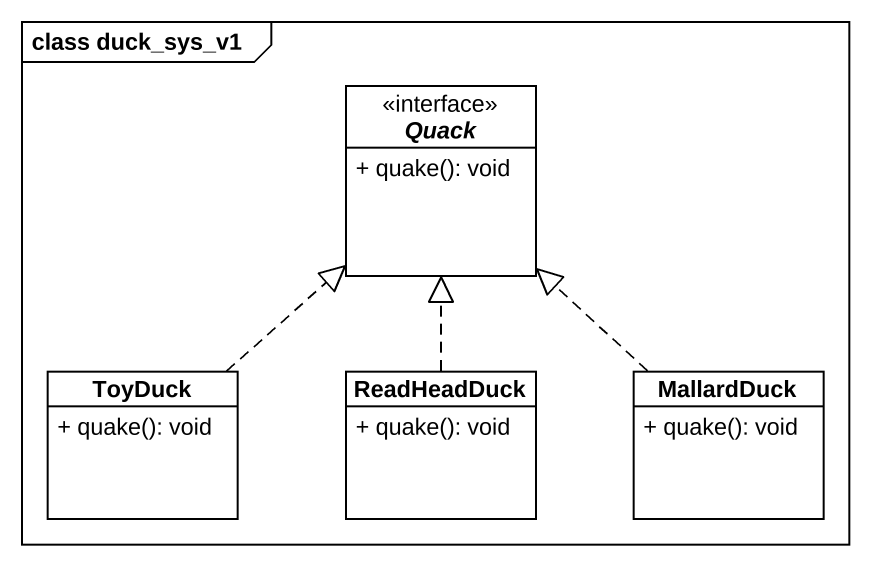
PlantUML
@startuml
mainframe class duck_sys_v1
hide circle
hide empty members
skinparam classAttributeIconSize 0
interface Quack {
  + quake(): void
}
class ToyDuck {
  + quake(): void
}
class ReadHeadDuck {
  + quake(): void
}
class MallardDuck {
  + quake(): void
}
ToyDuck .up.|> Quack
ReadHeadDuck .up.|> Quack
MallardDuck .up.|> Quack
@enduml
